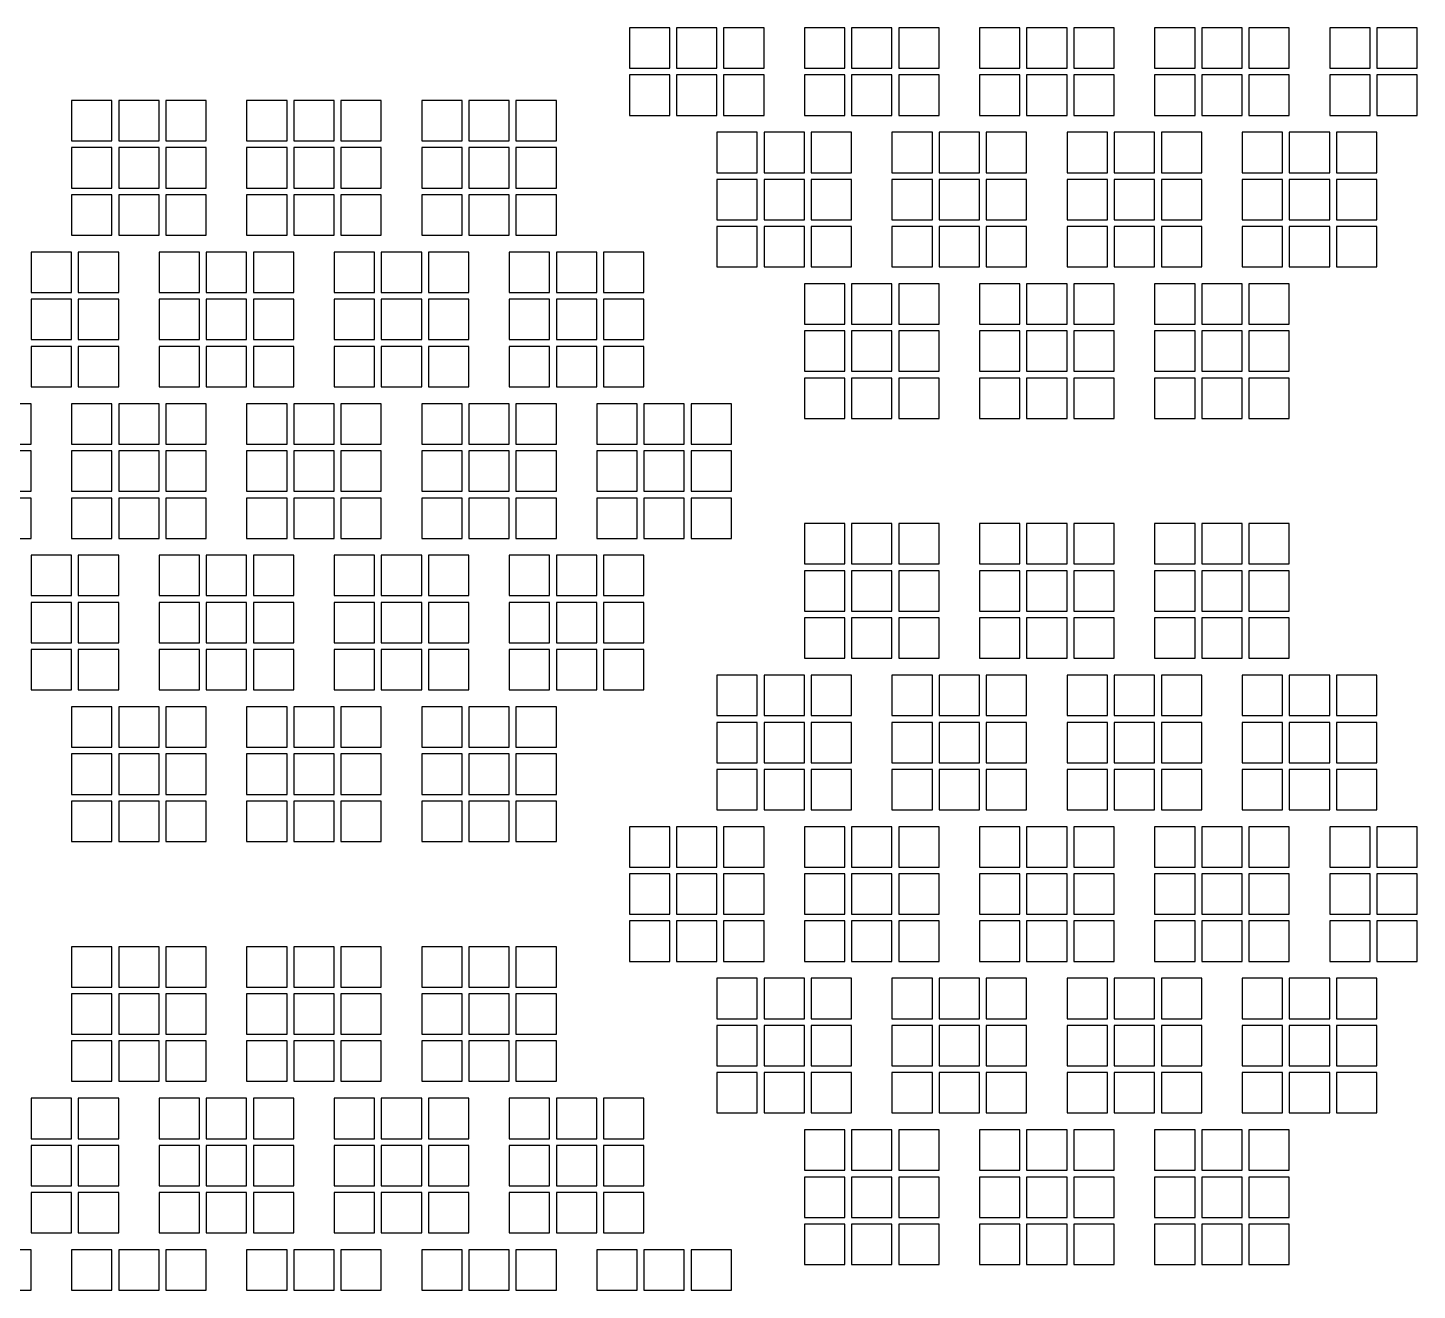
# Model space of a CAD drawing. Extents: x -49 to 54, y -38 to 38.
# Drawn here: x 33.25 to 43.56, y 8.05 to 17.43 of the extents above; entities that cross this region are included whole.
import ezdxf

# ---------------------------------------------------------------- set-up
doc = ezdxf.new("R2010")
doc.units = 0
doc.layers.add('BACK_LAYER', color=5, linetype='CONTINUOUS')

msp = doc.modelspace()

# ---------------------------------------------------------------- linework, layer by layer
at = {"layer": 'BACK_LAYER'}
for points in [[(37.714, 17.13), (38.014, 17.13), (38.014, 17.43), (37.714, 17.43)], [(38.064, 17.13), (38.364, 17.13), (38.364, 17.43), (38.064, 17.43)], [(38.414, 17.13), (38.714, 17.13), (38.714, 17.43), (38.414, 17.43)], [(39.014, 17.13), (39.314, 17.13), (39.314, 17.43), (39.014, 17.43)], [(39.364, 17.13), (39.664, 17.13), (39.664, 17.43), (39.364, 17.43)], [(39.714, 17.13), (40.014, 17.13), (40.014, 17.43), (39.714, 17.43)], [(40.314, 17.13), (40.614, 17.13), (40.614, 17.43), (40.314, 17.43)], [(40.664, 17.13), (40.964, 17.13), (40.964, 17.43), (40.664, 17.43)], [(41.014, 17.13), (41.314, 17.13), (41.314, 17.43), (41.014, 17.43)], [(41.614, 17.13), (41.914, 17.13), (41.914, 17.43), (41.614, 17.43)], [(41.964, 17.13), (42.264, 17.13), (42.264, 17.43), (41.964, 17.43)], [(42.314, 17.13), (42.614, 17.13), (42.614, 17.43), (42.314, 17.43)], [(42.914, 17.13), (43.214, 17.13), (43.214, 17.43), (42.914, 17.43)], [(43.264, 17.13), (43.564, 17.13), (43.564, 17.43), (43.264, 17.43)], [(37.714, 16.78), (38.014, 16.78), (38.014, 17.08), (37.714, 17.08)], [(38.064, 16.78), (38.364, 16.78), (38.364, 17.08), (38.064, 17.08)], [(38.414, 16.78), (38.714, 16.78), (38.714, 17.08), (38.414, 17.08)], [(39.014, 16.78), (39.314, 16.78), (39.314, 17.08), (39.014, 17.08)], [(39.364, 16.78), (39.664, 16.78), (39.664, 17.08), (39.364, 17.08)], [(39.714, 16.78), (40.014, 16.78), (40.014, 17.08), (39.714, 17.08)], [(40.314, 16.78), (40.614, 16.78), (40.614, 17.08), (40.314, 17.08)], [(40.664, 16.78), (40.964, 16.78), (40.964, 17.08), (40.664, 17.08)], [(41.014, 16.78), (41.314, 16.78), (41.314, 17.08), (41.014, 17.08)], [(41.614, 16.78), (41.914, 16.78), (41.914, 17.08), (41.614, 17.08)], [(41.964, 16.78), (42.264, 16.78), (42.264, 17.08), (41.964, 17.08)], [(42.314, 16.78), (42.614, 16.78), (42.614, 17.08), (42.314, 17.08)], [(42.914, 16.78), (43.214, 16.78), (43.214, 17.08), (42.914, 17.08)], [(43.264, 16.78), (43.564, 16.78), (43.564, 17.08), (43.264, 17.08)], [(33.572, 16.59), (33.872, 16.59), (33.872, 16.89), (33.572, 16.89)], [(33.922, 16.59), (34.222, 16.59), (34.222, 16.89), (33.922, 16.89)], [(34.272, 16.59), (34.572, 16.59), (34.572, 16.89), (34.272, 16.89)], [(34.872, 16.59), (35.172, 16.59), (35.172, 16.89), (34.872, 16.89)], [(35.222, 16.59), (35.522, 16.59), (35.522, 16.89), (35.222, 16.89)], [(35.572, 16.59), (35.872, 16.59), (35.872, 16.89), (35.572, 16.89)], [(36.172, 16.59), (36.472, 16.59), (36.472, 16.89), (36.172, 16.89)], [(36.522, 16.59), (36.822, 16.59), (36.822, 16.89), (36.522, 16.89)], [(36.872, 16.59), (37.172, 16.59), (37.172, 16.89), (36.872, 16.89)], [(38.364, 16.354), (38.664, 16.354), (38.664, 16.654), (38.364, 16.654)], [(38.714, 16.354), (39.014, 16.354), (39.014, 16.654), (38.714, 16.654)], [(39.064, 16.354), (39.364, 16.354), (39.364, 16.654), (39.064, 16.654)], [(39.664, 16.354), (39.964, 16.354), (39.964, 16.654), (39.664, 16.654)], [(40.014, 16.354), (40.314, 16.354), (40.314, 16.654), (40.014, 16.654)], [(40.364, 16.354), (40.664, 16.354), (40.664, 16.654), (40.364, 16.654)], [(40.964, 16.354), (41.264, 16.354), (41.264, 16.654), (40.964, 16.654)], [(41.314, 16.354), (41.614, 16.354), (41.614, 16.654), (41.314, 16.654)], [(41.664, 16.354), (41.964, 16.354), (41.964, 16.654), (41.664, 16.654)], [(42.264, 16.354), (42.564, 16.354), (42.564, 16.654), (42.264, 16.654)], [(42.614, 16.354), (42.914, 16.354), (42.914, 16.654), (42.614, 16.654)], [(42.964, 16.354), (43.264, 16.354), (43.264, 16.654), (42.964, 16.654)], [(33.572, 16.24), (33.872, 16.24), (33.872, 16.54), (33.572, 16.54)], [(33.922, 16.24), (34.222, 16.24), (34.222, 16.54), (33.922, 16.54)], [(34.272, 16.24), (34.572, 16.24), (34.572, 16.54), (34.272, 16.54)], [(34.872, 16.24), (35.172, 16.24), (35.172, 16.54), (34.872, 16.54)], [(35.222, 16.24), (35.522, 16.24), (35.522, 16.54), (35.222, 16.54)], [(35.572, 16.24), (35.872, 16.24), (35.872, 16.54), (35.572, 16.54)], [(36.172, 16.24), (36.472, 16.24), (36.472, 16.54), (36.172, 16.54)], [(36.522, 16.24), (36.822, 16.24), (36.822, 16.54), (36.522, 16.54)], [(36.872, 16.24), (37.172, 16.24), (37.172, 16.54), (36.872, 16.54)], [(38.364, 16.004), (38.664, 16.004), (38.664, 16.304), (38.364, 16.304)], [(38.714, 16.004), (39.014, 16.004), (39.014, 16.304), (38.714, 16.304)], [(39.064, 16.004), (39.364, 16.004), (39.364, 16.304), (39.064, 16.304)], [(39.664, 16.004), (39.964, 16.004), (39.964, 16.304), (39.664, 16.304)], [(40.014, 16.004), (40.314, 16.004), (40.314, 16.304), (40.014, 16.304)], [(40.364, 16.004), (40.664, 16.004), (40.664, 16.304), (40.364, 16.304)], [(40.964, 16.004), (41.264, 16.004), (41.264, 16.304), (40.964, 16.304)], [(41.314, 16.004), (41.614, 16.004), (41.614, 16.304), (41.314, 16.304)], [(41.664, 16.004), (41.964, 16.004), (41.964, 16.304), (41.664, 16.304)], [(42.264, 16.004), (42.564, 16.004), (42.564, 16.304), (42.264, 16.304)], [(42.614, 16.004), (42.914, 16.004), (42.914, 16.304), (42.614, 16.304)], [(42.964, 16.004), (43.264, 16.004), (43.264, 16.304), (42.964, 16.304)], [(33.572, 15.89), (33.872, 15.89), (33.872, 16.19), (33.572, 16.19)], [(33.922, 15.89), (34.222, 15.89), (34.222, 16.19), (33.922, 16.19)], [(34.272, 15.89), (34.572, 15.89), (34.572, 16.19), (34.272, 16.19)], [(34.872, 15.89), (35.172, 15.89), (35.172, 16.19), (34.872, 16.19)], [(35.222, 15.89), (35.522, 15.89), (35.522, 16.19), (35.222, 16.19)], [(35.572, 15.89), (35.872, 15.89), (35.872, 16.19), (35.572, 16.19)], [(36.172, 15.89), (36.472, 15.89), (36.472, 16.19), (36.172, 16.19)], [(36.522, 15.89), (36.822, 15.89), (36.822, 16.19), (36.522, 16.19)], [(36.872, 15.89), (37.172, 15.89), (37.172, 16.19), (36.872, 16.19)], [(38.364, 15.654), (38.664, 15.654), (38.664, 15.954), (38.364, 15.954)], [(38.714, 15.654), (39.014, 15.654), (39.014, 15.954), (38.714, 15.954)], [(39.064, 15.654), (39.364, 15.654), (39.364, 15.954), (39.064, 15.954)], [(39.664, 15.654), (39.964, 15.654), (39.964, 15.954), (39.664, 15.954)], [(40.014, 15.654), (40.314, 15.654), (40.314, 15.954), (40.014, 15.954)], [(40.364, 15.654), (40.664, 15.654), (40.664, 15.954), (40.364, 15.954)], [(40.964, 15.654), (41.264, 15.654), (41.264, 15.954), (40.964, 15.954)], [(41.314, 15.654), (41.614, 15.654), (41.614, 15.954), (41.314, 15.954)], [(41.664, 15.654), (41.964, 15.654), (41.964, 15.954), (41.664, 15.954)], [(42.264, 15.654), (42.564, 15.654), (42.564, 15.954), (42.264, 15.954)], [(42.614, 15.654), (42.914, 15.654), (42.914, 15.954), (42.614, 15.954)], [(42.964, 15.654), (43.264, 15.654), (43.264, 15.954), (42.964, 15.954)], [(33.272, 15.464), (33.572, 15.464), (33.572, 15.764), (33.272, 15.764)], [(33.622, 15.464), (33.922, 15.464), (33.922, 15.764), (33.622, 15.764)], [(34.222, 15.464), (34.522, 15.464), (34.522, 15.764), (34.222, 15.764)], [(34.572, 15.464), (34.872, 15.464), (34.872, 15.764), (34.572, 15.764)], [(34.922, 15.464), (35.222, 15.464), (35.222, 15.764), (34.922, 15.764)], [(35.522, 15.464), (35.822, 15.464), (35.822, 15.764), (35.522, 15.764)], [(35.872, 15.464), (36.172, 15.464), (36.172, 15.764), (35.872, 15.764)], [(36.222, 15.464), (36.522, 15.464), (36.522, 15.764), (36.222, 15.764)], [(36.822, 15.464), (37.122, 15.464), (37.122, 15.764), (36.822, 15.764)], [(37.172, 15.464), (37.472, 15.464), (37.472, 15.764), (37.172, 15.764)], [(37.522, 15.464), (37.822, 15.464), (37.822, 15.764), (37.522, 15.764)], [(39.014, 15.229), (39.314, 15.229), (39.314, 15.529), (39.014, 15.529)], [(39.364, 15.229), (39.664, 15.229), (39.664, 15.529), (39.364, 15.529)], [(39.714, 15.229), (40.014, 15.229), (40.014, 15.529), (39.714, 15.529)], [(40.314, 15.229), (40.614, 15.229), (40.614, 15.529), (40.314, 15.529)], [(40.664, 15.229), (40.964, 15.229), (40.964, 15.529), (40.664, 15.529)], [(41.014, 15.229), (41.314, 15.229), (41.314, 15.529), (41.014, 15.529)], [(41.614, 15.229), (41.914, 15.229), (41.914, 15.529), (41.614, 15.529)], [(41.964, 15.229), (42.264, 15.229), (42.264, 15.529), (41.964, 15.529)], [(42.314, 15.229), (42.614, 15.229), (42.614, 15.529), (42.314, 15.529)], [(33.272, 15.114), (33.572, 15.114), (33.572, 15.414), (33.272, 15.414)], [(33.622, 15.114), (33.922, 15.114), (33.922, 15.414), (33.622, 15.414)], [(34.222, 15.114), (34.522, 15.114), (34.522, 15.414), (34.222, 15.414)], [(34.572, 15.114), (34.872, 15.114), (34.872, 15.414), (34.572, 15.414)], [(34.922, 15.114), (35.222, 15.114), (35.222, 15.414), (34.922, 15.414)], [(35.522, 15.114), (35.822, 15.114), (35.822, 15.414), (35.522, 15.414)], [(35.872, 15.114), (36.172, 15.114), (36.172, 15.414), (35.872, 15.414)], [(36.222, 15.114), (36.522, 15.114), (36.522, 15.414), (36.222, 15.414)], [(36.822, 15.114), (37.122, 15.114), (37.122, 15.414), (36.822, 15.414)], [(37.172, 15.114), (37.472, 15.114), (37.472, 15.414), (37.172, 15.414)], [(37.522, 15.114), (37.822, 15.114), (37.822, 15.414), (37.522, 15.414)], [(39.014, 14.879), (39.314, 14.879), (39.314, 15.179), (39.014, 15.179)], [(39.364, 14.879), (39.664, 14.879), (39.664, 15.179), (39.364, 15.179)], [(39.714, 14.879), (40.014, 14.879), (40.014, 15.179), (39.714, 15.179)], [(40.314, 14.879), (40.614, 14.879), (40.614, 15.179), (40.314, 15.179)], [(40.664, 14.879), (40.964, 14.879), (40.964, 15.179), (40.664, 15.179)], [(41.014, 14.879), (41.314, 14.879), (41.314, 15.179), (41.014, 15.179)], [(41.614, 14.879), (41.914, 14.879), (41.914, 15.179), (41.614, 15.179)], [(41.964, 14.879), (42.264, 14.879), (42.264, 15.179), (41.964, 15.179)], [(42.314, 14.879), (42.614, 14.879), (42.614, 15.179), (42.314, 15.179)], [(33.272, 14.764), (33.572, 14.764), (33.572, 15.064), (33.272, 15.064)], [(33.622, 14.764), (33.922, 14.764), (33.922, 15.064), (33.622, 15.064)], [(34.222, 14.764), (34.522, 14.764), (34.522, 15.064), (34.222, 15.064)], [(34.572, 14.764), (34.872, 14.764), (34.872, 15.064), (34.572, 15.064)], [(34.922, 14.764), (35.222, 14.764), (35.222, 15.064), (34.922, 15.064)], [(35.522, 14.764), (35.822, 14.764), (35.822, 15.064), (35.522, 15.064)], [(35.872, 14.764), (36.172, 14.764), (36.172, 15.064), (35.872, 15.064)], [(36.222, 14.764), (36.522, 14.764), (36.522, 15.064), (36.222, 15.064)], [(36.822, 14.764), (37.122, 14.764), (37.122, 15.064), (36.822, 15.064)], [(37.172, 14.764), (37.472, 14.764), (37.472, 15.064), (37.172, 15.064)], [(37.522, 14.764), (37.822, 14.764), (37.822, 15.064), (37.522, 15.064)], [(39.014, 14.529), (39.314, 14.529), (39.314, 14.829), (39.014, 14.829)], [(39.364, 14.529), (39.664, 14.529), (39.664, 14.829), (39.364, 14.829)], [(39.714, 14.529), (40.014, 14.529), (40.014, 14.829), (39.714, 14.829)], [(40.314, 14.529), (40.614, 14.529), (40.614, 14.829), (40.314, 14.829)], [(40.664, 14.529), (40.964, 14.529), (40.964, 14.829), (40.664, 14.829)], [(41.014, 14.529), (41.314, 14.529), (41.314, 14.829), (41.014, 14.829)], [(41.614, 14.529), (41.914, 14.529), (41.914, 14.829), (41.614, 14.829)], [(41.964, 14.529), (42.264, 14.529), (42.264, 14.829), (41.964, 14.829)], [(42.314, 14.529), (42.614, 14.529), (42.614, 14.829), (42.314, 14.829)], [(32.972, 14.338), (33.272, 14.338), (33.272, 14.638), (32.972, 14.638)], [(33.572, 14.338), (33.872, 14.338), (33.872, 14.638), (33.572, 14.638)], [(33.922, 14.338), (34.222, 14.338), (34.222, 14.638), (33.922, 14.638)], [(34.272, 14.338), (34.572, 14.338), (34.572, 14.638), (34.272, 14.638)], [(34.872, 14.338), (35.172, 14.338), (35.172, 14.638), (34.872, 14.638)], [(35.222, 14.338), (35.522, 14.338), (35.522, 14.638), (35.222, 14.638)], [(35.572, 14.338), (35.872, 14.338), (35.872, 14.638), (35.572, 14.638)], [(36.172, 14.338), (36.472, 14.338), (36.472, 14.638), (36.172, 14.638)], [(36.522, 14.338), (36.822, 14.338), (36.822, 14.638), (36.522, 14.638)], [(36.872, 14.338), (37.172, 14.338), (37.172, 14.638), (36.872, 14.638)], [(37.472, 14.338), (37.772, 14.338), (37.772, 14.638), (37.472, 14.638)], [(37.822, 14.338), (38.122, 14.338), (38.122, 14.638), (37.822, 14.638)], [(38.172, 14.338), (38.472, 14.338), (38.472, 14.638), (38.172, 14.638)], [(32.972, 13.988), (33.272, 13.988), (33.272, 14.288), (32.972, 14.288)], [(33.572, 13.988), (33.872, 13.988), (33.872, 14.288), (33.572, 14.288)], [(33.922, 13.988), (34.222, 13.988), (34.222, 14.288), (33.922, 14.288)], [(34.272, 13.988), (34.572, 13.988), (34.572, 14.288), (34.272, 14.288)], [(34.872, 13.988), (35.172, 13.988), (35.172, 14.288), (34.872, 14.288)], [(35.222, 13.988), (35.522, 13.988), (35.522, 14.288), (35.222, 14.288)], [(35.572, 13.988), (35.872, 13.988), (35.872, 14.288), (35.572, 14.288)], [(36.172, 13.988), (36.472, 13.988), (36.472, 14.288), (36.172, 14.288)], [(36.522, 13.988), (36.822, 13.988), (36.822, 14.288), (36.522, 14.288)], [(36.872, 13.988), (37.172, 13.988), (37.172, 14.288), (36.872, 14.288)], [(37.472, 13.988), (37.772, 13.988), (37.772, 14.288), (37.472, 14.288)], [(37.822, 13.988), (38.122, 13.988), (38.122, 14.288), (37.822, 14.288)], [(38.172, 13.988), (38.472, 13.988), (38.472, 14.288), (38.172, 14.288)], [(32.972, 13.638), (33.272, 13.638), (33.272, 13.938), (32.972, 13.938)], [(33.572, 13.638), (33.872, 13.638), (33.872, 13.938), (33.572, 13.938)], [(33.922, 13.638), (34.222, 13.638), (34.222, 13.938), (33.922, 13.938)], [(34.272, 13.638), (34.572, 13.638), (34.572, 13.938), (34.272, 13.938)], [(34.872, 13.638), (35.172, 13.638), (35.172, 13.938), (34.872, 13.938)], [(35.222, 13.638), (35.522, 13.638), (35.522, 13.938), (35.222, 13.938)], [(35.572, 13.638), (35.872, 13.638), (35.872, 13.938), (35.572, 13.938)], [(36.172, 13.638), (36.472, 13.638), (36.472, 13.938), (36.172, 13.938)], [(36.522, 13.638), (36.822, 13.638), (36.822, 13.938), (36.522, 13.938)], [(36.872, 13.638), (37.172, 13.638), (37.172, 13.938), (36.872, 13.938)], [(37.472, 13.638), (37.772, 13.638), (37.772, 13.938), (37.472, 13.938)], [(37.822, 13.638), (38.122, 13.638), (38.122, 13.938), (37.822, 13.938)], [(38.172, 13.638), (38.472, 13.638), (38.472, 13.938), (38.172, 13.938)], [(39.014, 13.448), (39.314, 13.448), (39.314, 13.748), (39.014, 13.748)], [(39.364, 13.448), (39.664, 13.448), (39.664, 13.748), (39.364, 13.748)], [(39.714, 13.448), (40.014, 13.448), (40.014, 13.748), (39.714, 13.748)], [(40.314, 13.448), (40.614, 13.448), (40.614, 13.748), (40.314, 13.748)], [(40.664, 13.448), (40.964, 13.448), (40.964, 13.748), (40.664, 13.748)], [(41.014, 13.448), (41.314, 13.448), (41.314, 13.748), (41.014, 13.748)], [(41.614, 13.448), (41.914, 13.448), (41.914, 13.748), (41.614, 13.748)], [(41.964, 13.448), (42.264, 13.448), (42.264, 13.748), (41.964, 13.748)], [(42.314, 13.448), (42.614, 13.448), (42.614, 13.748), (42.314, 13.748)], [(33.272, 13.213), (33.572, 13.213), (33.572, 13.513), (33.272, 13.513)], [(33.622, 13.213), (33.922, 13.213), (33.922, 13.513), (33.622, 13.513)], [(34.222, 13.213), (34.522, 13.213), (34.522, 13.513), (34.222, 13.513)], [(34.572, 13.213), (34.872, 13.213), (34.872, 13.513), (34.572, 13.513)], [(34.922, 13.213), (35.222, 13.213), (35.222, 13.513), (34.922, 13.513)], [(35.522, 13.213), (35.822, 13.213), (35.822, 13.513), (35.522, 13.513)], [(35.872, 13.213), (36.172, 13.213), (36.172, 13.513), (35.872, 13.513)], [(36.222, 13.213), (36.522, 13.213), (36.522, 13.513), (36.222, 13.513)], [(36.822, 13.213), (37.122, 13.213), (37.122, 13.513), (36.822, 13.513)], [(37.172, 13.213), (37.472, 13.213), (37.472, 13.513), (37.172, 13.513)], [(37.522, 13.213), (37.822, 13.213), (37.822, 13.513), (37.522, 13.513)], [(39.014, 13.098), (39.314, 13.098), (39.314, 13.398), (39.014, 13.398)], [(39.364, 13.098), (39.664, 13.098), (39.664, 13.398), (39.364, 13.398)], [(39.714, 13.098), (40.014, 13.098), (40.014, 13.398), (39.714, 13.398)], [(40.314, 13.098), (40.614, 13.098), (40.614, 13.398), (40.314, 13.398)], [(40.664, 13.098), (40.964, 13.098), (40.964, 13.398), (40.664, 13.398)], [(41.014, 13.098), (41.314, 13.098), (41.314, 13.398), (41.014, 13.398)], [(41.614, 13.098), (41.914, 13.098), (41.914, 13.398), (41.614, 13.398)], [(41.964, 13.098), (42.264, 13.098), (42.264, 13.398), (41.964, 13.398)], [(42.314, 13.098), (42.614, 13.098), (42.614, 13.398), (42.314, 13.398)], [(33.272, 12.863), (33.572, 12.863), (33.572, 13.163), (33.272, 13.163)], [(33.622, 12.863), (33.922, 12.863), (33.922, 13.163), (33.622, 13.163)], [(34.222, 12.863), (34.522, 12.863), (34.522, 13.163), (34.222, 13.163)], [(34.572, 12.863), (34.872, 12.863), (34.872, 13.163), (34.572, 13.163)], [(34.922, 12.863), (35.222, 12.863), (35.222, 13.163), (34.922, 13.163)], [(35.522, 12.863), (35.822, 12.863), (35.822, 13.163), (35.522, 13.163)], [(35.872, 12.863), (36.172, 12.863), (36.172, 13.163), (35.872, 13.163)], [(36.222, 12.863), (36.522, 12.863), (36.522, 13.163), (36.222, 13.163)], [(36.822, 12.863), (37.122, 12.863), (37.122, 13.163), (36.822, 13.163)], [(37.172, 12.863), (37.472, 12.863), (37.472, 13.163), (37.172, 13.163)], [(37.522, 12.863), (37.822, 12.863), (37.822, 13.163), (37.522, 13.163)], [(39.014, 12.748), (39.314, 12.748), (39.314, 13.048), (39.014, 13.048)], [(39.364, 12.748), (39.664, 12.748), (39.664, 13.048), (39.364, 13.048)], [(39.714, 12.748), (40.014, 12.748), (40.014, 13.048), (39.714, 13.048)], [(40.314, 12.748), (40.614, 12.748), (40.614, 13.048), (40.314, 13.048)], [(40.664, 12.748), (40.964, 12.748), (40.964, 13.048), (40.664, 13.048)], [(41.014, 12.748), (41.314, 12.748), (41.314, 13.048), (41.014, 13.048)], [(41.614, 12.748), (41.914, 12.748), (41.914, 13.048), (41.614, 13.048)], [(41.964, 12.748), (42.264, 12.748), (42.264, 13.048), (41.964, 13.048)], [(42.314, 12.748), (42.614, 12.748), (42.614, 13.048), (42.314, 13.048)], [(33.272, 12.513), (33.572, 12.513), (33.572, 12.813), (33.272, 12.813)], [(33.622, 12.513), (33.922, 12.513), (33.922, 12.813), (33.622, 12.813)], [(34.222, 12.513), (34.522, 12.513), (34.522, 12.813), (34.222, 12.813)], [(34.572, 12.513), (34.872, 12.513), (34.872, 12.813), (34.572, 12.813)], [(34.922, 12.513), (35.222, 12.513), (35.222, 12.813), (34.922, 12.813)], [(35.522, 12.513), (35.822, 12.513), (35.822, 12.813), (35.522, 12.813)], [(35.872, 12.513), (36.172, 12.513), (36.172, 12.813), (35.872, 12.813)], [(36.222, 12.513), (36.522, 12.513), (36.522, 12.813), (36.222, 12.813)], [(36.822, 12.513), (37.122, 12.513), (37.122, 12.813), (36.822, 12.813)], [(37.172, 12.513), (37.472, 12.513), (37.472, 12.813), (37.172, 12.813)], [(37.522, 12.513), (37.822, 12.513), (37.822, 12.813), (37.522, 12.813)], [(38.364, 12.322), (38.664, 12.322), (38.664, 12.622), (38.364, 12.622)], [(38.714, 12.322), (39.014, 12.322), (39.014, 12.622), (38.714, 12.622)], [(39.064, 12.322), (39.364, 12.322), (39.364, 12.622), (39.064, 12.622)], [(39.664, 12.322), (39.964, 12.322), (39.964, 12.622), (39.664, 12.622)], [(40.014, 12.322), (40.314, 12.322), (40.314, 12.622), (40.014, 12.622)], [(40.364, 12.322), (40.664, 12.322), (40.664, 12.622), (40.364, 12.622)], [(40.964, 12.322), (41.264, 12.322), (41.264, 12.622), (40.964, 12.622)], [(41.314, 12.322), (41.614, 12.322), (41.614, 12.622), (41.314, 12.622)], [(41.664, 12.322), (41.964, 12.322), (41.964, 12.622), (41.664, 12.622)], [(42.264, 12.322), (42.564, 12.322), (42.564, 12.622), (42.264, 12.622)], [(42.614, 12.322), (42.914, 12.322), (42.914, 12.622), (42.614, 12.622)], [(42.964, 12.322), (43.264, 12.322), (43.264, 12.622), (42.964, 12.622)], [(33.572, 12.087), (33.872, 12.087), (33.872, 12.387), (33.572, 12.387)], [(33.922, 12.087), (34.222, 12.087), (34.222, 12.387), (33.922, 12.387)], [(34.272, 12.087), (34.572, 12.087), (34.572, 12.387), (34.272, 12.387)], [(34.872, 12.087), (35.172, 12.087), (35.172, 12.387), (34.872, 12.387)], [(35.222, 12.087), (35.522, 12.087), (35.522, 12.387), (35.222, 12.387)], [(35.572, 12.087), (35.872, 12.087), (35.872, 12.387), (35.572, 12.387)], [(36.172, 12.087), (36.472, 12.087), (36.472, 12.387), (36.172, 12.387)], [(36.522, 12.087), (36.822, 12.087), (36.822, 12.387), (36.522, 12.387)], [(36.872, 12.087), (37.172, 12.087), (37.172, 12.387), (36.872, 12.387)], [(38.364, 11.972), (38.664, 11.972), (38.664, 12.272), (38.364, 12.272)], [(38.714, 11.972), (39.014, 11.972), (39.014, 12.272), (38.714, 12.272)], [(39.064, 11.972), (39.364, 11.972), (39.364, 12.272), (39.064, 12.272)], [(39.664, 11.972), (39.964, 11.972), (39.964, 12.272), (39.664, 12.272)], [(40.014, 11.972), (40.314, 11.972), (40.314, 12.272), (40.014, 12.272)], [(40.364, 11.972), (40.664, 11.972), (40.664, 12.272), (40.364, 12.272)], [(40.964, 11.972), (41.264, 11.972), (41.264, 12.272), (40.964, 12.272)], [(41.314, 11.972), (41.614, 11.972), (41.614, 12.272), (41.314, 12.272)], [(41.664, 11.972), (41.964, 11.972), (41.964, 12.272), (41.664, 12.272)], [(42.264, 11.972), (42.564, 11.972), (42.564, 12.272), (42.264, 12.272)], [(42.614, 11.972), (42.914, 11.972), (42.914, 12.272), (42.614, 12.272)], [(42.964, 11.972), (43.264, 11.972), (43.264, 12.272), (42.964, 12.272)], [(33.572, 11.737), (33.872, 11.737), (33.872, 12.037), (33.572, 12.037)], [(33.922, 11.737), (34.222, 11.737), (34.222, 12.037), (33.922, 12.037)], [(34.272, 11.737), (34.572, 11.737), (34.572, 12.037), (34.272, 12.037)], [(34.872, 11.737), (35.172, 11.737), (35.172, 12.037), (34.872, 12.037)], [(35.222, 11.737), (35.522, 11.737), (35.522, 12.037), (35.222, 12.037)], [(35.572, 11.737), (35.872, 11.737), (35.872, 12.037), (35.572, 12.037)], [(36.172, 11.737), (36.472, 11.737), (36.472, 12.037), (36.172, 12.037)], [(36.522, 11.737), (36.822, 11.737), (36.822, 12.037), (36.522, 12.037)], [(36.872, 11.737), (37.172, 11.737), (37.172, 12.037), (36.872, 12.037)], [(38.364, 11.622), (38.664, 11.622), (38.664, 11.922), (38.364, 11.922)], [(38.714, 11.622), (39.014, 11.622), (39.014, 11.922), (38.714, 11.922)], [(39.064, 11.622), (39.364, 11.622), (39.364, 11.922), (39.064, 11.922)], [(39.664, 11.622), (39.964, 11.622), (39.964, 11.922), (39.664, 11.922)], [(40.014, 11.622), (40.314, 11.622), (40.314, 11.922), (40.014, 11.922)], [(40.364, 11.622), (40.664, 11.622), (40.664, 11.922), (40.364, 11.922)], [(40.964, 11.622), (41.264, 11.622), (41.264, 11.922), (40.964, 11.922)], [(41.314, 11.622), (41.614, 11.622), (41.614, 11.922), (41.314, 11.922)], [(41.664, 11.622), (41.964, 11.622), (41.964, 11.922), (41.664, 11.922)], [(42.264, 11.622), (42.564, 11.622), (42.564, 11.922), (42.264, 11.922)], [(42.614, 11.622), (42.914, 11.622), (42.914, 11.922), (42.614, 11.922)], [(42.964, 11.622), (43.264, 11.622), (43.264, 11.922), (42.964, 11.922)], [(33.572, 11.387), (33.872, 11.387), (33.872, 11.687), (33.572, 11.687)], [(33.922, 11.387), (34.222, 11.387), (34.222, 11.687), (33.922, 11.687)], [(34.272, 11.387), (34.572, 11.387), (34.572, 11.687), (34.272, 11.687)], [(34.872, 11.387), (35.172, 11.387), (35.172, 11.687), (34.872, 11.687)], [(35.222, 11.387), (35.522, 11.387), (35.522, 11.687), (35.222, 11.687)], [(35.572, 11.387), (35.872, 11.387), (35.872, 11.687), (35.572, 11.687)], [(36.172, 11.387), (36.472, 11.387), (36.472, 11.687), (36.172, 11.687)], [(36.522, 11.387), (36.822, 11.387), (36.822, 11.687), (36.522, 11.687)], [(36.872, 11.387), (37.172, 11.387), (37.172, 11.687), (36.872, 11.687)], [(37.714, 11.197), (38.014, 11.197), (38.014, 11.497), (37.714, 11.497)], [(38.064, 11.197), (38.364, 11.197), (38.364, 11.497), (38.064, 11.497)], [(38.414, 11.197), (38.714, 11.197), (38.714, 11.497), (38.414, 11.497)], [(39.014, 11.197), (39.314, 11.197), (39.314, 11.497), (39.014, 11.497)], [(39.364, 11.197), (39.664, 11.197), (39.664, 11.497), (39.364, 11.497)], [(39.714, 11.197), (40.014, 11.197), (40.014, 11.497), (39.714, 11.497)], [(40.314, 11.197), (40.614, 11.197), (40.614, 11.497), (40.314, 11.497)], [(40.664, 11.197), (40.964, 11.197), (40.964, 11.497), (40.664, 11.497)], [(41.014, 11.197), (41.314, 11.197), (41.314, 11.497), (41.014, 11.497)], [(41.614, 11.197), (41.914, 11.197), (41.914, 11.497), (41.614, 11.497)], [(41.964, 11.197), (42.264, 11.197), (42.264, 11.497), (41.964, 11.497)], [(42.314, 11.197), (42.614, 11.197), (42.614, 11.497), (42.314, 11.497)], [(42.914, 11.197), (43.214, 11.197), (43.214, 11.497), (42.914, 11.497)], [(43.264, 11.197), (43.564, 11.197), (43.564, 11.497), (43.264, 11.497)], [(37.714, 10.847), (38.014, 10.847), (38.014, 11.147), (37.714, 11.147)], [(38.064, 10.847), (38.364, 10.847), (38.364, 11.147), (38.064, 11.147)], [(38.414, 10.847), (38.714, 10.847), (38.714, 11.147), (38.414, 11.147)], [(39.014, 10.847), (39.314, 10.847), (39.314, 11.147), (39.014, 11.147)], [(39.364, 10.847), (39.664, 10.847), (39.664, 11.147), (39.364, 11.147)], [(39.714, 10.847), (40.014, 10.847), (40.014, 11.147), (39.714, 11.147)], [(40.314, 10.847), (40.614, 10.847), (40.614, 11.147), (40.314, 11.147)], [(40.664, 10.847), (40.964, 10.847), (40.964, 11.147), (40.664, 11.147)], [(41.014, 10.847), (41.314, 10.847), (41.314, 11.147), (41.014, 11.147)], [(41.614, 10.847), (41.914, 10.847), (41.914, 11.147), (41.614, 11.147)], [(41.964, 10.847), (42.264, 10.847), (42.264, 11.147), (41.964, 11.147)], [(42.314, 10.847), (42.614, 10.847), (42.614, 11.147), (42.314, 11.147)], [(42.914, 10.847), (43.214, 10.847), (43.214, 11.147), (42.914, 11.147)], [(43.264, 10.847), (43.564, 10.847), (43.564, 11.147), (43.264, 11.147)], [(37.714, 10.497), (38.014, 10.497), (38.014, 10.797), (37.714, 10.797)], [(38.064, 10.497), (38.364, 10.497), (38.364, 10.797), (38.064, 10.797)], [(38.414, 10.497), (38.714, 10.497), (38.714, 10.797), (38.414, 10.797)], [(39.014, 10.497), (39.314, 10.497), (39.314, 10.797), (39.014, 10.797)], [(39.364, 10.497), (39.664, 10.497), (39.664, 10.797), (39.364, 10.797)], [(39.714, 10.497), (40.014, 10.497), (40.014, 10.797), (39.714, 10.797)], [(40.314, 10.497), (40.614, 10.497), (40.614, 10.797), (40.314, 10.797)], [(40.664, 10.497), (40.964, 10.497), (40.964, 10.797), (40.664, 10.797)], [(41.014, 10.497), (41.314, 10.497), (41.314, 10.797), (41.014, 10.797)], [(41.614, 10.497), (41.914, 10.497), (41.914, 10.797), (41.614, 10.797)], [(41.964, 10.497), (42.264, 10.497), (42.264, 10.797), (41.964, 10.797)], [(42.314, 10.497), (42.614, 10.497), (42.614, 10.797), (42.314, 10.797)], [(42.914, 10.497), (43.214, 10.497), (43.214, 10.797), (42.914, 10.797)], [(43.264, 10.497), (43.564, 10.497), (43.564, 10.797), (43.264, 10.797)], [(33.572, 10.306), (33.872, 10.306), (33.872, 10.606), (33.572, 10.606)], [(33.922, 10.306), (34.222, 10.306), (34.222, 10.606), (33.922, 10.606)], [(34.272, 10.306), (34.572, 10.306), (34.572, 10.606), (34.272, 10.606)], [(34.872, 10.306), (35.172, 10.306), (35.172, 10.606), (34.872, 10.606)], [(35.222, 10.306), (35.522, 10.306), (35.522, 10.606), (35.222, 10.606)], [(35.572, 10.306), (35.872, 10.306), (35.872, 10.606), (35.572, 10.606)], [(36.172, 10.306), (36.472, 10.306), (36.472, 10.606), (36.172, 10.606)], [(36.522, 10.306), (36.822, 10.306), (36.822, 10.606), (36.522, 10.606)], [(36.872, 10.306), (37.172, 10.306), (37.172, 10.606), (36.872, 10.606)], [(38.364, 10.071), (38.664, 10.071), (38.664, 10.371), (38.364, 10.371)], [(38.714, 10.071), (39.014, 10.071), (39.014, 10.371), (38.714, 10.371)], [(39.064, 10.071), (39.364, 10.071), (39.364, 10.371), (39.064, 10.371)], [(39.664, 10.071), (39.964, 10.071), (39.964, 10.371), (39.664, 10.371)], [(40.014, 10.071), (40.314, 10.071), (40.314, 10.371), (40.014, 10.371)], [(40.364, 10.071), (40.664, 10.071), (40.664, 10.371), (40.364, 10.371)], [(40.964, 10.071), (41.264, 10.071), (41.264, 10.371), (40.964, 10.371)], [(41.314, 10.071), (41.614, 10.071), (41.614, 10.371), (41.314, 10.371)], [(41.664, 10.071), (41.964, 10.071), (41.964, 10.371), (41.664, 10.371)], [(42.264, 10.071), (42.564, 10.071), (42.564, 10.371), (42.264, 10.371)], [(42.614, 10.071), (42.914, 10.071), (42.914, 10.371), (42.614, 10.371)], [(42.964, 10.071), (43.264, 10.071), (43.264, 10.371), (42.964, 10.371)], [(33.572, 9.956), (33.872, 9.956), (33.872, 10.256), (33.572, 10.256)], [(33.922, 9.956), (34.222, 9.956), (34.222, 10.256), (33.922, 10.256)], [(34.272, 9.956), (34.572, 9.956), (34.572, 10.256), (34.272, 10.256)], [(34.872, 9.956), (35.172, 9.956), (35.172, 10.256), (34.872, 10.256)], [(35.222, 9.956), (35.522, 9.956), (35.522, 10.256), (35.222, 10.256)], [(35.572, 9.956), (35.872, 9.956), (35.872, 10.256), (35.572, 10.256)], [(36.172, 9.956), (36.472, 9.956), (36.472, 10.256), (36.172, 10.256)], [(36.522, 9.956), (36.822, 9.956), (36.822, 10.256), (36.522, 10.256)], [(36.872, 9.956), (37.172, 9.956), (37.172, 10.256), (36.872, 10.256)], [(38.364, 9.721), (38.664, 9.721), (38.664, 10.021), (38.364, 10.021)], [(38.714, 9.721), (39.014, 9.721), (39.014, 10.021), (38.714, 10.021)], [(39.064, 9.721), (39.364, 9.721), (39.364, 10.021), (39.064, 10.021)], [(39.664, 9.721), (39.964, 9.721), (39.964, 10.021), (39.664, 10.021)], [(40.014, 9.721), (40.314, 9.721), (40.314, 10.021), (40.014, 10.021)], [(40.364, 9.721), (40.664, 9.721), (40.664, 10.021), (40.364, 10.021)], [(40.964, 9.721), (41.264, 9.721), (41.264, 10.021), (40.964, 10.021)], [(41.314, 9.721), (41.614, 9.721), (41.614, 10.021), (41.314, 10.021)], [(41.664, 9.721), (41.964, 9.721), (41.964, 10.021), (41.664, 10.021)], [(42.264, 9.721), (42.564, 9.721), (42.564, 10.021), (42.264, 10.021)], [(42.614, 9.721), (42.914, 9.721), (42.914, 10.021), (42.614, 10.021)], [(42.964, 9.721), (43.264, 9.721), (43.264, 10.021), (42.964, 10.021)], [(33.572, 9.606), (33.872, 9.606), (33.872, 9.906), (33.572, 9.906)], [(33.922, 9.606), (34.222, 9.606), (34.222, 9.906), (33.922, 9.906)], [(34.272, 9.606), (34.572, 9.606), (34.572, 9.906), (34.272, 9.906)], [(34.872, 9.606), (35.172, 9.606), (35.172, 9.906), (34.872, 9.906)], [(35.222, 9.606), (35.522, 9.606), (35.522, 9.906), (35.222, 9.906)], [(35.572, 9.606), (35.872, 9.606), (35.872, 9.906), (35.572, 9.906)], [(36.172, 9.606), (36.472, 9.606), (36.472, 9.906), (36.172, 9.906)], [(36.522, 9.606), (36.822, 9.606), (36.822, 9.906), (36.522, 9.906)], [(36.872, 9.606), (37.172, 9.606), (37.172, 9.906), (36.872, 9.906)], [(38.364, 9.371), (38.664, 9.371), (38.664, 9.671), (38.364, 9.671)], [(38.714, 9.371), (39.014, 9.371), (39.014, 9.671), (38.714, 9.671)], [(39.064, 9.371), (39.364, 9.371), (39.364, 9.671), (39.064, 9.671)], [(39.664, 9.371), (39.964, 9.371), (39.964, 9.671), (39.664, 9.671)], [(40.014, 9.371), (40.314, 9.371), (40.314, 9.671), (40.014, 9.671)], [(40.364, 9.371), (40.664, 9.371), (40.664, 9.671), (40.364, 9.671)], [(40.964, 9.371), (41.264, 9.371), (41.264, 9.671), (40.964, 9.671)], [(41.314, 9.371), (41.614, 9.371), (41.614, 9.671), (41.314, 9.671)], [(41.664, 9.371), (41.964, 9.371), (41.964, 9.671), (41.664, 9.671)], [(42.264, 9.371), (42.564, 9.371), (42.564, 9.671), (42.264, 9.671)], [(42.614, 9.371), (42.914, 9.371), (42.914, 9.671), (42.614, 9.671)], [(42.964, 9.371), (43.264, 9.371), (43.264, 9.671), (42.964, 9.671)], [(33.272, 9.18), (33.572, 9.18), (33.572, 9.48), (33.272, 9.48)], [(33.622, 9.18), (33.922, 9.18), (33.922, 9.48), (33.622, 9.48)], [(34.222, 9.18), (34.522, 9.18), (34.522, 9.48), (34.222, 9.48)], [(34.572, 9.18), (34.872, 9.18), (34.872, 9.48), (34.572, 9.48)], [(34.922, 9.18), (35.222, 9.18), (35.222, 9.48), (34.922, 9.48)], [(35.522, 9.18), (35.822, 9.18), (35.822, 9.48), (35.522, 9.48)], [(35.872, 9.18), (36.172, 9.18), (36.172, 9.48), (35.872, 9.48)], [(36.222, 9.18), (36.522, 9.18), (36.522, 9.48), (36.222, 9.48)], [(36.822, 9.18), (37.122, 9.18), (37.122, 9.48), (36.822, 9.48)], [(37.172, 9.18), (37.472, 9.18), (37.472, 9.48), (37.172, 9.48)], [(37.522, 9.18), (37.822, 9.18), (37.822, 9.48), (37.522, 9.48)], [(39.014, 8.945), (39.314, 8.945), (39.314, 9.245), (39.014, 9.245)], [(39.364, 8.945), (39.664, 8.945), (39.664, 9.245), (39.364, 9.245)], [(39.714, 8.945), (40.014, 8.945), (40.014, 9.245), (39.714, 9.245)], [(40.314, 8.945), (40.614, 8.945), (40.614, 9.245), (40.314, 9.245)], [(40.664, 8.945), (40.964, 8.945), (40.964, 9.245), (40.664, 9.245)], [(41.014, 8.945), (41.314, 8.945), (41.314, 9.245), (41.014, 9.245)], [(41.614, 8.945), (41.914, 8.945), (41.914, 9.245), (41.614, 9.245)], [(41.964, 8.945), (42.264, 8.945), (42.264, 9.245), (41.964, 9.245)], [(42.314, 8.945), (42.614, 8.945), (42.614, 9.245), (42.314, 9.245)], [(33.272, 8.83), (33.572, 8.83), (33.572, 9.13), (33.272, 9.13)], [(33.622, 8.83), (33.922, 8.83), (33.922, 9.13), (33.622, 9.13)], [(34.222, 8.83), (34.522, 8.83), (34.522, 9.13), (34.222, 9.13)], [(34.572, 8.83), (34.872, 8.83), (34.872, 9.13), (34.572, 9.13)], [(34.922, 8.83), (35.222, 8.83), (35.222, 9.13), (34.922, 9.13)], [(35.522, 8.83), (35.822, 8.83), (35.822, 9.13), (35.522, 9.13)], [(35.872, 8.83), (36.172, 8.83), (36.172, 9.13), (35.872, 9.13)], [(36.222, 8.83), (36.522, 8.83), (36.522, 9.13), (36.222, 9.13)], [(36.822, 8.83), (37.122, 8.83), (37.122, 9.13), (36.822, 9.13)], [(37.172, 8.83), (37.472, 8.83), (37.472, 9.13), (37.172, 9.13)], [(37.522, 8.83), (37.822, 8.83), (37.822, 9.13), (37.522, 9.13)], [(39.014, 8.595), (39.314, 8.595), (39.314, 8.895), (39.014, 8.895)], [(39.364, 8.595), (39.664, 8.595), (39.664, 8.895), (39.364, 8.895)], [(39.714, 8.595), (40.014, 8.595), (40.014, 8.895), (39.714, 8.895)], [(40.314, 8.595), (40.614, 8.595), (40.614, 8.895), (40.314, 8.895)], [(40.664, 8.595), (40.964, 8.595), (40.964, 8.895), (40.664, 8.895)], [(41.014, 8.595), (41.314, 8.595), (41.314, 8.895), (41.014, 8.895)], [(41.614, 8.595), (41.914, 8.595), (41.914, 8.895), (41.614, 8.895)], [(41.964, 8.595), (42.264, 8.595), (42.264, 8.895), (41.964, 8.895)], [(42.314, 8.595), (42.614, 8.595), (42.614, 8.895), (42.314, 8.895)], [(33.272, 8.48), (33.572, 8.48), (33.572, 8.78), (33.272, 8.78)], [(33.622, 8.48), (33.922, 8.48), (33.922, 8.78), (33.622, 8.78)], [(34.222, 8.48), (34.522, 8.48), (34.522, 8.78), (34.222, 8.78)], [(34.572, 8.48), (34.872, 8.48), (34.872, 8.78), (34.572, 8.78)], [(34.922, 8.48), (35.222, 8.48), (35.222, 8.78), (34.922, 8.78)], [(35.522, 8.48), (35.822, 8.48), (35.822, 8.78), (35.522, 8.78)], [(35.872, 8.48), (36.172, 8.48), (36.172, 8.78), (35.872, 8.78)], [(36.222, 8.48), (36.522, 8.48), (36.522, 8.78), (36.222, 8.78)], [(36.822, 8.48), (37.122, 8.48), (37.122, 8.78), (36.822, 8.78)], [(37.172, 8.48), (37.472, 8.48), (37.472, 8.78), (37.172, 8.78)], [(37.522, 8.48), (37.822, 8.48), (37.822, 8.78), (37.522, 8.78)], [(39.014, 8.245), (39.314, 8.245), (39.314, 8.545), (39.014, 8.545)], [(39.364, 8.245), (39.664, 8.245), (39.664, 8.545), (39.364, 8.545)], [(39.714, 8.245), (40.014, 8.245), (40.014, 8.545), (39.714, 8.545)], [(40.314, 8.245), (40.614, 8.245), (40.614, 8.545), (40.314, 8.545)], [(40.664, 8.245), (40.964, 8.245), (40.964, 8.545), (40.664, 8.545)], [(41.014, 8.245), (41.314, 8.245), (41.314, 8.545), (41.014, 8.545)], [(41.614, 8.245), (41.914, 8.245), (41.914, 8.545), (41.614, 8.545)], [(41.964, 8.245), (42.264, 8.245), (42.264, 8.545), (41.964, 8.545)], [(42.314, 8.245), (42.614, 8.245), (42.614, 8.545), (42.314, 8.545)], [(32.972, 8.055), (33.272, 8.055), (33.272, 8.355), (32.972, 8.355)], [(33.572, 8.055), (33.872, 8.055), (33.872, 8.355), (33.572, 8.355)], [(33.922, 8.055), (34.222, 8.055), (34.222, 8.355), (33.922, 8.355)], [(34.272, 8.055), (34.572, 8.055), (34.572, 8.355), (34.272, 8.355)], [(34.872, 8.055), (35.172, 8.055), (35.172, 8.355), (34.872, 8.355)], [(35.222, 8.055), (35.522, 8.055), (35.522, 8.355), (35.222, 8.355)], [(35.572, 8.055), (35.872, 8.055), (35.872, 8.355), (35.572, 8.355)], [(36.172, 8.055), (36.472, 8.055), (36.472, 8.355), (36.172, 8.355)], [(36.522, 8.055), (36.822, 8.055), (36.822, 8.355), (36.522, 8.355)], [(36.872, 8.055), (37.172, 8.055), (37.172, 8.355), (36.872, 8.355)], [(37.472, 8.055), (37.772, 8.055), (37.772, 8.355), (37.472, 8.355)], [(37.822, 8.055), (38.122, 8.055), (38.122, 8.355), (37.822, 8.355)], [(38.172, 8.055), (38.472, 8.055), (38.472, 8.355), (38.172, 8.355)]]:
    msp.add_lwpolyline(points, close=True, dxfattribs=at)

doc.saveas('drawing.dxf')
